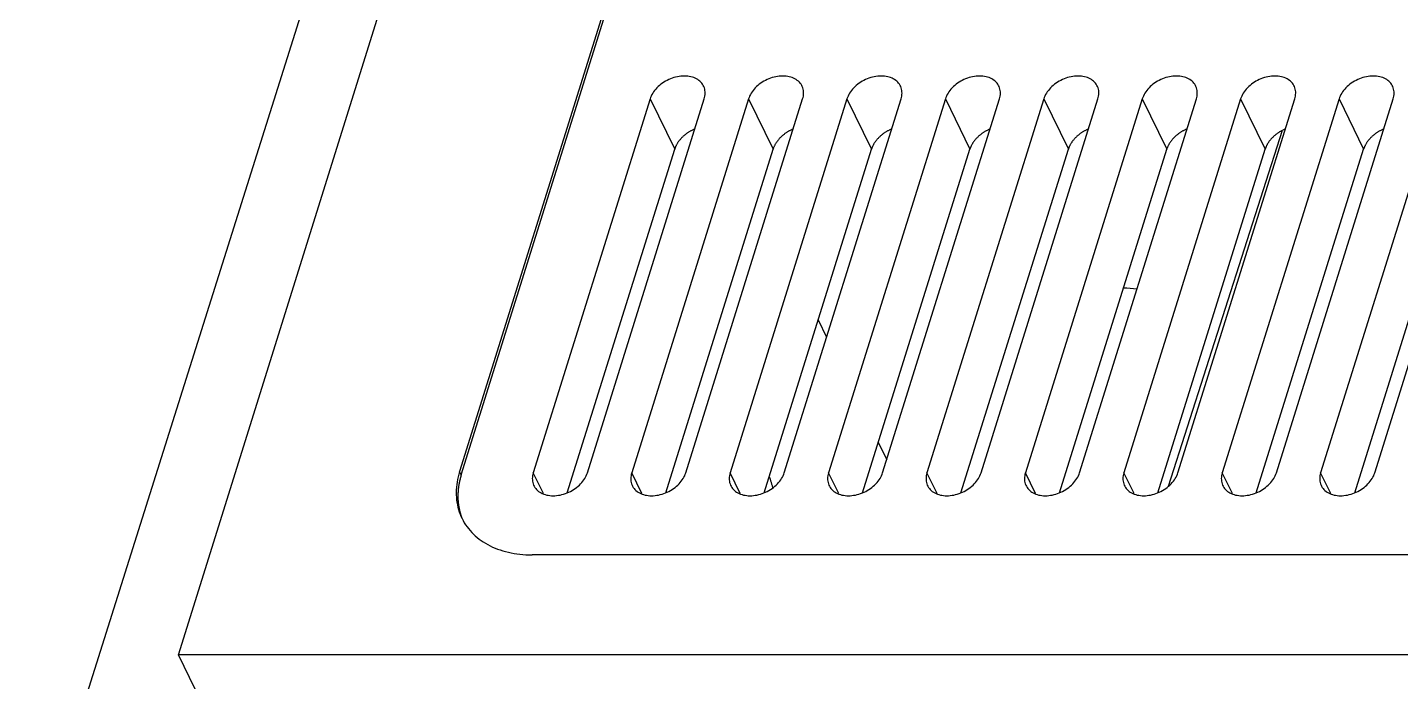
# Model space of a CAD drawing. Header units: millimetres. Extents: x 5016 to 6204, y 3065 to 3485.
# Drawn here: x 5956.8 to 6008.2, y 3215.5 to 3240 of the extents above; entities that cross this region are included whole.
import ezdxf

# ---------------------------------------------------------------- set-up
doc = ezdxf.new("R2010")
doc.units = ezdxf.units.MM

msp = doc.modelspace()

# ---------------------------------------------------------------- linework, layer by layer
at = {"color": 7}
for p, q in [((5962.489, 3216.521), (5976.144, 3260.234)), ((5983.079, 3255.603), (5973.016, 3223.386)), ((5973.077, 3223.261), (5983.14, 3255.478)), ((5970.634, 3251.797), (5956.839, 3208.021)), ((5980.146, 3237.342), (5975.772, 3223.339)), ((5977.798, 3223.339), (5982.172, 3237.342)), ((5983.83, 3237.342), (5979.456, 3223.339)), ((5980.146, 3237.342), (5981.067, 3235.465)), ((5981.483, 3223.339), (5985.856, 3237.342)), ((5987.514, 3237.342), (5983.14, 3223.339)), ((5983.83, 3237.342), (5984.751, 3235.465)), ((5985.167, 3223.339), (5989.541, 3237.342)), ((5991.198, 3237.342), (5986.825, 3223.339)), ((5987.514, 3237.342), (5988.435, 3235.465)), ((5988.851, 3223.339), (5993.225, 3237.342)), ((5994.883, 3237.342), (5990.509, 3223.339)), ((5991.198, 3237.342), (5992.119, 3235.465)), ((5992.535, 3223.339), (5996.909, 3237.342)), ((5998.567, 3237.342), (5994.193, 3223.339)), ((5994.883, 3237.342), (5995.804, 3235.465)), ((5996.22, 3223.339), (6000.593, 3237.342)), ((6002.251, 3237.342), (5997.877, 3223.339)), ((5998.567, 3237.342), (5999.488, 3235.465)), ((5999.904, 3223.339), (6004.278, 3237.342)), ((6005.935, 3237.342), (6001.562, 3223.339)), ((6002.251, 3237.342), (6003.172, 3235.465)), ((6003.588, 3223.339), (6007.962, 3237.342)), ((6009.62, 3237.342), (6005.246, 3223.339)), ((6005.935, 3237.342), (6006.856, 3235.465)), ((6007.272, 3223.339), (6011.646, 3237.342)), ((5999.549, 3222.843), (6003.82, 3236.166)), ((5977.046, 3222.592), (5981.067, 3235.465)), ((5980.73, 3222.592), (5984.751, 3235.465)), ((5984.414, 3222.592), (5988.435, 3235.465)), ((5988.098, 3222.592), (5992.119, 3235.465)), ((5991.783, 3222.592), (5995.804, 3235.465)), ((5995.467, 3222.592), (5999.488, 3235.465)), ((5999.151, 3222.592), (6003.172, 3235.465)), ((6002.835, 3222.592), (6006.856, 3235.465)), ((6006.52, 3222.592), (6010.541, 3235.465)), ((5986.437, 3229.068), (5986.754, 3228.422)), ((5988.688, 3224.481), (5989.006, 3223.834)), ((5973.077, 3223.261), (5973.016, 3223.386)), ((5976.155, 3222.56), (5975.772, 3223.339)), ((5979.839, 3222.56), (5979.456, 3223.339)), ((5983.523, 3222.56), (5983.14, 3223.339)), ((5987.207, 3222.56), (5986.825, 3223.339)), ((5990.892, 3222.56), (5990.509, 3223.339)), ((5994.576, 3222.56), (5994.193, 3223.339)), ((5998.26, 3222.56), (5997.877, 3223.339)), ((6001.944, 3222.56), (6001.562, 3223.339)), ((6005.629, 3222.56), (6005.246, 3223.339)), ((6075.2, 3220.265), (5975.725, 3220.265)), ((5966.604, 3208.137), (5962.489, 3216.521)), ((6086.096, 3216.521), (5962.489, 3216.521))]:
    msp.add_line(p, q, dxfattribs=at)
for points in [[(5982.172, 3237.342, 0), (5982.187, 3237.396, 0), (5982.198, 3237.449, 0), (5982.204, 3237.502, 0), (5982.207, 3237.555, 0), (5982.205, 3237.607, 0), (5982.2, 3237.658, 0), (5982.19, 3237.707, 0), (5982.176, 3237.755, 0), (5982.158, 3237.801, 0), (5982.136, 3237.846, 0), (5982.11, 3237.889, 0), (5982.081, 3237.929, 0), (5982.048, 3237.967, 0), (5982.011, 3238.003, 0), (5981.971, 3238.036, 0), (5981.928, 3238.066, 0), (5981.882, 3238.094, 0), (5981.833, 3238.118, 0), (5981.781, 3238.139, 0), (5981.727, 3238.158, 0), (5981.67, 3238.173, 0), (5981.612, 3238.185, 0), (5981.552, 3238.193, 0), (5981.49, 3238.198, 0), (5981.427, 3238.2, 0), (5981.363, 3238.198, 0), (5981.298, 3238.193, 0), (5981.232, 3238.185, 0), (5981.167, 3238.173, 0), (5981.101, 3238.158, 0), (5981.035, 3238.139, 0), (5980.97, 3238.118, 0), (5980.906, 3238.094, 0), (5980.842, 3238.066, 0), (5980.78, 3238.036, 0), (5980.72, 3238.003, 0), (5980.661, 3237.967, 0), (5980.604, 3237.929, 0), (5980.549, 3237.889, 0), (5980.497, 3237.846, 0), (5980.447, 3237.801, 0), (5980.4, 3237.755, 0), (5980.356, 3237.707, 0), (5980.316, 3237.658, 0), (5980.278, 3237.607, 0), (5980.244, 3237.555, 0), (5980.214, 3237.502, 0), (5980.187, 3237.449, 0), (5980.165, 3237.396, 0), (5980.146, 3237.342, 0)], [(5985.856, 3237.342, 0), (5985.871, 3237.396, 0), (5985.882, 3237.449, 0), (5985.889, 3237.502, 0), (5985.891, 3237.555, 0), (5985.89, 3237.607, 0), (5985.884, 3237.658, 0), (5985.874, 3237.707, 0), (5985.86, 3237.755, 0), (5985.842, 3237.801, 0), (5985.82, 3237.846, 0), (5985.795, 3237.889, 0), (5985.765, 3237.929, 0), (5985.732, 3237.967, 0), (5985.696, 3238.003, 0), (5985.656, 3238.036, 0), (5985.612, 3238.066, 0), (5985.566, 3238.094, 0), (5985.517, 3238.118, 0), (5985.465, 3238.139, 0), (5985.411, 3238.158, 0), (5985.355, 3238.173, 0), (5985.296, 3238.185, 0), (5985.236, 3238.193, 0), (5985.174, 3238.198, 0), (5985.111, 3238.2, 0), (5985.047, 3238.198, 0), (5984.982, 3238.193, 0), (5984.917, 3238.185, 0), (5984.851, 3238.173, 0), (5984.785, 3238.158, 0), (5984.719, 3238.139, 0), (5984.654, 3238.118, 0), (5984.59, 3238.094, 0), (5984.527, 3238.066, 0), (5984.464, 3238.036, 0), (5984.404, 3238.003, 0), (5984.345, 3237.967, 0), (5984.288, 3237.929, 0), (5984.233, 3237.889, 0), (5984.181, 3237.846, 0), (5984.131, 3237.801, 0), (5984.084, 3237.755, 0), (5984.041, 3237.707, 0), (5984, 3237.658, 0), (5983.962, 3237.607, 0), (5983.928, 3237.555, 0), (5983.898, 3237.502, 0), (5983.872, 3237.449, 0), (5983.849, 3237.396, 0), (5983.83, 3237.342, 0)], [(5989.541, 3237.342, 0), (5989.555, 3237.396, 0), (5989.566, 3237.449, 0), (5989.573, 3237.502, 0), (5989.575, 3237.555, 0), (5989.574, 3237.607, 0), (5989.568, 3237.658, 0), (5989.558, 3237.707, 0), (5989.544, 3237.755, 0), (5989.527, 3237.801, 0), (5989.505, 3237.846, 0), (5989.479, 3237.889, 0), (5989.449, 3237.929, 0), (5989.416, 3237.967, 0), (5989.38, 3238.003, 0), (5989.34, 3238.036, 0), (5989.297, 3238.066, 0), (5989.25, 3238.094, 0), (5989.201, 3238.118, 0), (5989.15, 3238.139, 0), (5989.095, 3238.158, 0), (5989.039, 3238.173, 0), (5988.981, 3238.185, 0), (5988.92, 3238.193, 0), (5988.859, 3238.198, 0), (5988.795, 3238.2, 0), (5988.731, 3238.198, 0), (5988.666, 3238.193, 0), (5988.601, 3238.185, 0), (5988.535, 3238.173, 0), (5988.469, 3238.158, 0), (5988.404, 3238.139, 0), (5988.339, 3238.118, 0), (5988.274, 3238.094, 0), (5988.211, 3238.066, 0), (5988.149, 3238.036, 0), (5988.088, 3238.003, 0), (5988.029, 3237.967, 0), (5987.972, 3237.929, 0), (5987.918, 3237.889, 0), (5987.865, 3237.846, 0), (5987.816, 3237.801, 0), (5987.769, 3237.755, 0), (5987.725, 3237.707, 0), (5987.684, 3237.658, 0), (5987.647, 3237.607, 0), (5987.613, 3237.555, 0), (5987.582, 3237.502, 0), (5987.556, 3237.449, 0), (5987.533, 3237.396, 0), (5987.514, 3237.342, 0)], [(5993.225, 3237.342, 0), (5993.24, 3237.396, 0), (5993.25, 3237.449, 0), (5993.257, 3237.502, 0), (5993.26, 3237.555, 0), (5993.258, 3237.607, 0), (5993.252, 3237.658, 0), (5993.243, 3237.707, 0), (5993.229, 3237.755, 0), (5993.211, 3237.801, 0), (5993.189, 3237.846, 0), (5993.163, 3237.889, 0), (5993.134, 3237.929, 0), (5993.101, 3237.967, 0), (5993.064, 3238.003, 0), (5993.024, 3238.036, 0), (5992.981, 3238.066, 0), (5992.935, 3238.094, 0), (5992.886, 3238.118, 0), (5992.834, 3238.139, 0), (5992.78, 3238.158, 0), (5992.723, 3238.173, 0), (5992.665, 3238.185, 0), (5992.605, 3238.193, 0), (5992.543, 3238.198, 0), (5992.48, 3238.2, 0), (5992.416, 3238.198, 0), (5992.351, 3238.193, 0), (5992.285, 3238.185, 0), (5992.219, 3238.173, 0), (5992.154, 3238.158, 0), (5992.088, 3238.139, 0), (5992.023, 3238.118, 0), (5991.958, 3238.094, 0), (5991.895, 3238.066, 0), (5991.833, 3238.036, 0), (5991.772, 3238.003, 0), (5991.714, 3237.967, 0), (5991.657, 3237.929, 0), (5991.602, 3237.889, 0), (5991.55, 3237.846, 0), (5991.5, 3237.801, 0), (5991.453, 3237.755, 0), (5991.409, 3237.707, 0), (5991.368, 3237.658, 0), (5991.331, 3237.607, 0), (5991.297, 3237.555, 0), (5991.267, 3237.502, 0), (5991.24, 3237.449, 0), (5991.217, 3237.396, 0), (5991.199, 3237.342, 0)], [(5996.909, 3237.342, 0), (5996.924, 3237.396, 0), (5996.935, 3237.449, 0), (5996.941, 3237.502, 0), (5996.944, 3237.555, 0), (5996.942, 3237.607, 0), (5996.937, 3237.658, 0), (5996.927, 3237.707, 0), (5996.913, 3237.755, 0), (5996.895, 3237.801, 0), (5996.873, 3237.846, 0), (5996.847, 3237.889, 0), (5996.818, 3237.929, 0), (5996.785, 3237.967, 0), (5996.748, 3238.003, 0), (5996.708, 3238.036, 0), (5996.665, 3238.066, 0), (5996.619, 3238.094, 0), (5996.57, 3238.118, 0), (5996.518, 3238.139, 0), (5996.464, 3238.158, 0), (5996.408, 3238.173, 0), (5996.349, 3238.185, 0), (5996.289, 3238.193, 0), (5996.227, 3238.198, 0), (5996.164, 3238.2, 0), (5996.1, 3238.198, 0), (5996.035, 3238.193, 0), (5995.969, 3238.185, 0), (5995.904, 3238.173, 0), (5995.838, 3238.158, 0), (5995.772, 3238.139, 0), (5995.707, 3238.118, 0), (5995.643, 3238.094, 0), (5995.579, 3238.066, 0), (5995.517, 3238.036, 0), (5995.457, 3238.003, 0), (5995.398, 3237.967, 0), (5995.341, 3237.929, 0), (5995.286, 3237.889, 0), (5995.234, 3237.846, 0), (5995.184, 3237.801, 0), (5995.137, 3237.755, 0), (5995.093, 3237.707, 0), (5995.053, 3237.658, 0), (5995.015, 3237.607, 0), (5994.981, 3237.555, 0), (5994.951, 3237.502, 0), (5994.924, 3237.449, 0), (5994.902, 3237.396, 0), (5994.883, 3237.342, 0)], [(6000.593, 3237.342, 0), (6000.608, 3237.396, 0), (6000.619, 3237.449, 0), (6000.626, 3237.502, 0), (6000.628, 3237.555, 0), (6000.627, 3237.607, 0), (6000.621, 3237.658, 0), (6000.611, 3237.707, 0), (6000.597, 3237.755, 0), (6000.579, 3237.801, 0), (6000.557, 3237.846, 0), (6000.532, 3237.889, 0), (6000.502, 3237.929, 0), (6000.469, 3237.967, 0), (6000.433, 3238.003, 0), (6000.393, 3238.036, 0), (6000.349, 3238.066, 0), (6000.303, 3238.094, 0), (6000.254, 3238.118, 0), (6000.202, 3238.139, 0), (6000.148, 3238.158, 0), (6000.092, 3238.173, 0), (6000.033, 3238.185, 0), (5999.973, 3238.193, 0), (5999.911, 3238.198, 0), (5999.848, 3238.2, 0), (5999.784, 3238.198, 0), (5999.719, 3238.193, 0), (5999.654, 3238.185, 0), (5999.588, 3238.173, 0), (5999.522, 3238.158, 0), (5999.456, 3238.139, 0), (5999.391, 3238.118, 0), (5999.327, 3238.094, 0), (5999.264, 3238.066, 0), (5999.202, 3238.036, 0), (5999.141, 3238.003, 0), (5999.082, 3237.967, 0), (5999.025, 3237.929, 0), (5998.97, 3237.889, 0), (5998.918, 3237.846, 0), (5998.868, 3237.801, 0), (5998.822, 3237.755, 0), (5998.778, 3237.707, 0), (5998.737, 3237.658, 0), (5998.7, 3237.607, 0), (5998.666, 3237.555, 0), (5998.635, 3237.502, 0), (5998.609, 3237.449, 0), (5998.586, 3237.396, 0), (5998.567, 3237.342, 0)], [(6004.277, 3237.342, 0), (6004.292, 3237.396, 0), (6004.303, 3237.449, 0), (6004.31, 3237.502, 0), (6004.312, 3237.555, 0), (6004.311, 3237.607, 0), (6004.305, 3237.658, 0), (6004.295, 3237.707, 0), (6004.281, 3237.755, 0), (6004.263, 3237.801, 0), (6004.241, 3237.846, 0), (6004.216, 3237.889, 0), (6004.186, 3237.929, 0), (6004.153, 3237.967, 0), (6004.117, 3238.003, 0), (6004.077, 3238.036, 0), (6004.033, 3238.066, 0), (6003.987, 3238.094, 0), (6003.938, 3238.118, 0), (6003.886, 3238.139, 0), (6003.832, 3238.158, 0), (6003.776, 3238.173, 0), (6003.717, 3238.185, 0), (6003.657, 3238.193, 0), (6003.595, 3238.198, 0), (6003.532, 3238.2, 0), (6003.468, 3238.198, 0), (6003.403, 3238.193, 0), (6003.338, 3238.185, 0), (6003.272, 3238.173, 0), (6003.206, 3238.158, 0), (6003.141, 3238.139, 0), (6003.075, 3238.118, 0), (6003.011, 3238.094, 0), (6002.948, 3238.066, 0), (6002.886, 3238.036, 0), (6002.825, 3238.003, 0), (6002.766, 3237.967, 0), (6002.709, 3237.929, 0), (6002.654, 3237.889, 0), (6002.602, 3237.846, 0), (6002.552, 3237.801, 0), (6002.506, 3237.755, 0), (6002.462, 3237.707, 0), (6002.421, 3237.658, 0), (6002.384, 3237.607, 0), (6002.35, 3237.555, 0), (6002.319, 3237.502, 0), (6002.293, 3237.449, 0), (6002.27, 3237.396, 0), (6002.251, 3237.342, 0)], [(6007.962, 3237.342, 0), (6007.977, 3237.396, 0), (6007.987, 3237.449, 0), (6007.994, 3237.502, 0), (6007.997, 3237.555, 0), (6007.995, 3237.607, 0), (6007.989, 3237.658, 0), (6007.979, 3237.707, 0), (6007.966, 3237.755, 0), (6007.948, 3237.801, 0), (6007.926, 3237.846, 0), (6007.9, 3237.889, 0), (6007.871, 3237.929, 0), (6007.837, 3237.967, 0), (6007.801, 3238.003, 0), (6007.761, 3238.036, 0), (6007.718, 3238.066, 0), (6007.672, 3238.094, 0), (6007.622, 3238.118, 0), (6007.571, 3238.139, 0), (6007.517, 3238.158, 0), (6007.46, 3238.173, 0), (6007.402, 3238.185, 0), (6007.341, 3238.193, 0), (6007.28, 3238.198, 0), (6007.217, 3238.2, 0), (6007.152, 3238.198, 0), (6007.087, 3238.193, 0), (6007.022, 3238.185, 0), (6006.956, 3238.173, 0), (6006.89, 3238.158, 0), (6006.825, 3238.139, 0), (6006.76, 3238.118, 0), (6006.695, 3238.094, 0), (6006.632, 3238.066, 0), (6006.57, 3238.036, 0), (6006.509, 3238.003, 0), (6006.45, 3237.967, 0), (6006.393, 3237.929, 0), (6006.339, 3237.889, 0), (6006.286, 3237.846, 0), (6006.237, 3237.801, 0), (6006.19, 3237.755, 0), (6006.146, 3237.707, 0), (6006.105, 3237.658, 0), (6006.068, 3237.607, 0), (6006.034, 3237.555, 0), (6006.004, 3237.502, 0), (6005.977, 3237.449, 0), (6005.954, 3237.396, 0), (6005.935, 3237.342, 0)], [(5981.813, 3236.211, 0), (5981.792, 3236.202, 0), (5981.771, 3236.193, 0), (5981.75, 3236.183, 0), (5981.729, 3236.173, 0), (5981.708, 3236.163, 0), (5981.688, 3236.152, 0), (5981.667, 3236.141, 0), (5981.647, 3236.13, 0), (5981.627, 3236.118, 0), (5981.607, 3236.106, 0), (5981.587, 3236.094, 0), (5981.568, 3236.081, 0), (5981.549, 3236.069, 0), (5981.53, 3236.056, 0), (5981.511, 3236.043, 0), (5981.493, 3236.029, 0), (5981.475, 3236.015, 0), (5981.457, 3236.001, 0), (5981.439, 3235.987, 0), (5981.422, 3235.972, 0), (5981.405, 3235.958, 0), (5981.388, 3235.943, 0), (5981.371, 3235.928, 0), (5981.355, 3235.912, 0), (5981.339, 3235.897, 0), (5981.324, 3235.881, 0), (5981.309, 3235.865, 0), (5981.294, 3235.849, 0), (5981.28, 3235.833, 0), (5981.265, 3235.816, 0), (5981.252, 3235.8, 0), (5981.238, 3235.783, 0), (5981.225, 3235.766, 0), (5981.213, 3235.749, 0), (5981.2, 3235.732, 0), (5981.189, 3235.715, 0), (5981.177, 3235.697, 0), (5981.166, 3235.68, 0), (5981.156, 3235.662, 0), (5981.145, 3235.645, 0), (5981.136, 3235.627, 0), (5981.126, 3235.609, 0), (5981.117, 3235.591, 0), (5981.109, 3235.573, 0), (5981.101, 3235.555, 0), (5981.093, 3235.537, 0), (5981.086, 3235.519, 0), (5981.079, 3235.501, 0), (5981.073, 3235.483, 0), (5981.067, 3235.465, 0)], [(5985.498, 3236.211, 0), (5985.476, 3236.202, 0), (5985.455, 3236.193, 0), (5985.434, 3236.183, 0), (5985.413, 3236.173, 0), (5985.392, 3236.163, 0), (5985.372, 3236.152, 0), (5985.351, 3236.141, 0), (5985.331, 3236.13, 0), (5985.311, 3236.118, 0), (5985.291, 3236.106, 0), (5985.272, 3236.094, 0), (5985.252, 3236.081, 0), (5985.233, 3236.069, 0), (5985.214, 3236.056, 0), (5985.195, 3236.043, 0), (5985.177, 3236.029, 0), (5985.159, 3236.015, 0), (5985.141, 3236.001, 0), (5985.123, 3235.987, 0), (5985.106, 3235.972, 0), (5985.089, 3235.958, 0), (5985.072, 3235.943, 0), (5985.056, 3235.928, 0), (5985.039, 3235.912, 0), (5985.024, 3235.897, 0), (5985.008, 3235.881, 0), (5984.993, 3235.865, 0), (5984.978, 3235.849, 0), (5984.964, 3235.833, 0), (5984.95, 3235.816, 0), (5984.936, 3235.8, 0), (5984.923, 3235.783, 0), (5984.91, 3235.766, 0), (5984.897, 3235.749, 0), (5984.885, 3235.732, 0), (5984.873, 3235.715, 0), (5984.861, 3235.697, 0), (5984.85, 3235.68, 0), (5984.84, 3235.662, 0), (5984.83, 3235.645, 0), (5984.82, 3235.627, 0), (5984.81, 3235.609, 0), (5984.801, 3235.591, 0), (5984.793, 3235.573, 0), (5984.785, 3235.555, 0), (5984.777, 3235.537, 0), (5984.77, 3235.519, 0), (5984.763, 3235.501, 0), (5984.757, 3235.483, 0), (5984.751, 3235.465, 0)], [(5989.182, 3236.211, 0), (5989.161, 3236.202, 0), (5989.139, 3236.193, 0), (5989.118, 3236.183, 0), (5989.097, 3236.173, 0), (5989.077, 3236.163, 0), (5989.056, 3236.152, 0), (5989.036, 3236.141, 0), (5989.015, 3236.13, 0), (5988.995, 3236.118, 0), (5988.976, 3236.106, 0), (5988.956, 3236.094, 0), (5988.936, 3236.081, 0), (5988.917, 3236.069, 0), (5988.898, 3236.056, 0), (5988.88, 3236.043, 0), (5988.861, 3236.029, 0), (5988.843, 3236.015, 0), (5988.825, 3236.001, 0), (5988.807, 3235.987, 0), (5988.79, 3235.972, 0), (5988.773, 3235.958, 0), (5988.756, 3235.943, 0), (5988.74, 3235.928, 0), (5988.724, 3235.912, 0), (5988.708, 3235.897, 0), (5988.692, 3235.881, 0), (5988.677, 3235.865, 0), (5988.662, 3235.849, 0), (5988.648, 3235.833, 0), (5988.634, 3235.816, 0), (5988.62, 3235.8, 0), (5988.607, 3235.783, 0), (5988.594, 3235.766, 0), (5988.581, 3235.749, 0), (5988.569, 3235.732, 0), (5988.557, 3235.715, 0), (5988.546, 3235.697, 0), (5988.535, 3235.68, 0), (5988.524, 3235.662, 0), (5988.514, 3235.645, 0), (5988.504, 3235.627, 0), (5988.495, 3235.609, 0), (5988.486, 3235.591, 0), (5988.477, 3235.573, 0), (5988.469, 3235.555, 0), (5988.461, 3235.537, 0), (5988.454, 3235.519, 0), (5988.447, 3235.501, 0), (5988.441, 3235.483, 0), (5988.435, 3235.465, 0)], [(5992.866, 3236.211, 0), (5992.845, 3236.202, 0), (5992.824, 3236.193, 0), (5992.803, 3236.183, 0), (5992.782, 3236.173, 0), (5992.761, 3236.163, 0), (5992.74, 3236.152, 0), (5992.72, 3236.141, 0), (5992.7, 3236.13, 0), (5992.68, 3236.118, 0), (5992.66, 3236.106, 0), (5992.64, 3236.094, 0), (5992.621, 3236.081, 0), (5992.602, 3236.069, 0), (5992.583, 3236.056, 0), (5992.564, 3236.043, 0), (5992.545, 3236.029, 0), (5992.527, 3236.015, 0), (5992.509, 3236.001, 0), (5992.492, 3235.987, 0), (5992.474, 3235.972, 0), (5992.457, 3235.958, 0), (5992.441, 3235.943, 0), (5992.424, 3235.928, 0), (5992.408, 3235.912, 0), (5992.392, 3235.897, 0), (5992.377, 3235.881, 0), (5992.362, 3235.865, 0), (5992.347, 3235.849, 0), (5992.332, 3235.833, 0), (5992.318, 3235.816, 0), (5992.304, 3235.8, 0), (5992.291, 3235.783, 0), (5992.278, 3235.766, 0), (5992.266, 3235.749, 0), (5992.253, 3235.732, 0), (5992.241, 3235.715, 0), (5992.23, 3235.697, 0), (5992.219, 3235.68, 0), (5992.208, 3235.662, 0), (5992.198, 3235.645, 0), (5992.188, 3235.627, 0), (5992.179, 3235.609, 0), (5992.17, 3235.591, 0), (5992.162, 3235.573, 0), (5992.153, 3235.555, 0), (5992.146, 3235.537, 0), (5992.139, 3235.519, 0), (5992.132, 3235.501, 0), (5992.125, 3235.483, 0), (5992.12, 3235.465, 0)], [(5996.55, 3236.211, 0), (5996.529, 3236.202, 0), (5996.508, 3236.193, 0), (5996.487, 3236.183, 0), (5996.466, 3236.173, 0), (5996.445, 3236.163, 0), (5996.425, 3236.152, 0), (5996.404, 3236.141, 0), (5996.384, 3236.13, 0), (5996.364, 3236.118, 0), (5996.344, 3236.106, 0), (5996.324, 3236.094, 0), (5996.305, 3236.081, 0), (5996.286, 3236.069, 0), (5996.267, 3236.056, 0), (5996.248, 3236.043, 0), (5996.23, 3236.029, 0), (5996.212, 3236.015, 0), (5996.194, 3236.001, 0), (5996.176, 3235.987, 0), (5996.159, 3235.972, 0), (5996.142, 3235.958, 0), (5996.125, 3235.943, 0), (5996.108, 3235.928, 0), (5996.092, 3235.912, 0), (5996.076, 3235.897, 0), (5996.061, 3235.881, 0), (5996.046, 3235.865, 0), (5996.031, 3235.849, 0), (5996.017, 3235.833, 0), (5996.002, 3235.816, 0), (5995.989, 3235.8, 0), (5995.975, 3235.783, 0), (5995.962, 3235.766, 0), (5995.95, 3235.749, 0), (5995.938, 3235.732, 0), (5995.926, 3235.715, 0), (5995.914, 3235.697, 0), (5995.903, 3235.68, 0), (5995.893, 3235.662, 0), (5995.882, 3235.645, 0), (5995.873, 3235.627, 0), (5995.863, 3235.609, 0), (5995.854, 3235.591, 0), (5995.846, 3235.573, 0), (5995.838, 3235.555, 0), (5995.83, 3235.537, 0), (5995.823, 3235.519, 0), (5995.816, 3235.501, 0), (5995.81, 3235.483, 0), (5995.804, 3235.465, 0)], [(6000.234, 3236.211, 0), (6000.213, 3236.202, 0), (6000.192, 3236.193, 0), (6000.171, 3236.183, 0), (6000.15, 3236.173, 0), (6000.129, 3236.163, 0), (6000.109, 3236.152, 0), (6000.088, 3236.141, 0), (6000.068, 3236.13, 0), (6000.048, 3236.118, 0), (6000.028, 3236.106, 0), (6000.008, 3236.094, 0), (5999.989, 3236.081, 0), (5999.97, 3236.069, 0), (5999.951, 3236.056, 0), (5999.932, 3236.043, 0), (5999.914, 3236.029, 0), (5999.896, 3236.015, 0), (5999.878, 3236.001, 0), (5999.86, 3235.987, 0), (5999.843, 3235.972, 0), (5999.826, 3235.958, 0), (5999.809, 3235.943, 0), (5999.792, 3235.928, 0), (5999.776, 3235.912, 0), (5999.76, 3235.897, 0), (5999.745, 3235.881, 0), (5999.73, 3235.865, 0), (5999.715, 3235.849, 0), (5999.701, 3235.833, 0), (5999.687, 3235.816, 0), (5999.673, 3235.8, 0), (5999.659, 3235.783, 0), (5999.646, 3235.766, 0), (5999.634, 3235.749, 0), (5999.622, 3235.732, 0), (5999.61, 3235.715, 0), (5999.598, 3235.697, 0), (5999.587, 3235.68, 0), (5999.577, 3235.662, 0), (5999.566, 3235.645, 0), (5999.557, 3235.627, 0), (5999.547, 3235.609, 0), (5999.538, 3235.591, 0), (5999.53, 3235.573, 0), (5999.522, 3235.555, 0), (5999.514, 3235.537, 0), (5999.507, 3235.519, 0), (5999.5, 3235.501, 0), (5999.494, 3235.483, 0), (5999.488, 3235.465, 0)], [(6003.82, 3236.166, 0), (6003.801, 3236.156, 0), (6003.783, 3236.147, 0), (6003.764, 3236.136, 0), (6003.746, 3236.126, 0), (6003.728, 3236.116, 0), (6003.71, 3236.105, 0), (6003.692, 3236.094, 0), (6003.675, 3236.082, 0), (6003.657, 3236.071, 0), (6003.64, 3236.059, 0), (6003.623, 3236.047, 0), (6003.606, 3236.035, 0), (6003.59, 3236.023, 0), (6003.573, 3236.01, 0), (6003.557, 3235.997, 0), (6003.541, 3235.984, 0), (6003.525, 3235.971, 0), (6003.51, 3235.958, 0), (6003.495, 3235.944, 0), (6003.48, 3235.931, 0), (6003.465, 3235.917, 0), (6003.451, 3235.903, 0), (6003.437, 3235.889, 0), (6003.423, 3235.874, 0), (6003.409, 3235.86, 0), (6003.396, 3235.845, 0), (6003.383, 3235.83, 0), (6003.37, 3235.815, 0), (6003.358, 3235.8, 0), (6003.345, 3235.785, 0), (6003.334, 3235.77, 0), (6003.322, 3235.754, 0), (6003.311, 3235.739, 0), (6003.3, 3235.723, 0), (6003.289, 3235.708, 0), (6003.279, 3235.692, 0), (6003.269, 3235.676, 0), (6003.26, 3235.66, 0), (6003.25, 3235.644, 0), (6003.242, 3235.628, 0), (6003.233, 3235.612, 0), (6003.225, 3235.596, 0), (6003.217, 3235.579, 0), (6003.209, 3235.563, 0), (6003.202, 3235.547, 0), (6003.196, 3235.53, 0), (6003.189, 3235.514, 0), (6003.183, 3235.498, 0), (6003.177, 3235.481, 0), (6003.172, 3235.465, 0)], [(6007.603, 3236.211, 0), (6007.582, 3236.202, 0), (6007.56, 3236.193, 0), (6007.539, 3236.183, 0), (6007.518, 3236.173, 0), (6007.498, 3236.163, 0), (6007.477, 3236.152, 0), (6007.457, 3236.141, 0), (6007.436, 3236.13, 0), (6007.416, 3236.118, 0), (6007.397, 3236.106, 0), (6007.377, 3236.094, 0), (6007.358, 3236.081, 0), (6007.338, 3236.069, 0), (6007.319, 3236.056, 0), (6007.301, 3236.043, 0), (6007.282, 3236.029, 0), (6007.264, 3236.015, 0), (6007.246, 3236.001, 0), (6007.229, 3235.987, 0), (6007.211, 3235.972, 0), (6007.194, 3235.958, 0), (6007.177, 3235.943, 0), (6007.161, 3235.928, 0), (6007.145, 3235.912, 0), (6007.129, 3235.897, 0), (6007.114, 3235.881, 0), (6007.098, 3235.865, 0), (6007.084, 3235.849, 0), (6007.069, 3235.833, 0), (6007.055, 3235.816, 0), (6007.041, 3235.8, 0), (6007.028, 3235.783, 0), (6007.015, 3235.766, 0), (6007.002, 3235.749, 0), (6006.99, 3235.732, 0), (6006.978, 3235.715, 0), (6006.967, 3235.697, 0), (6006.956, 3235.68, 0), (6006.945, 3235.662, 0), (6006.935, 3235.645, 0), (6006.925, 3235.627, 0), (6006.916, 3235.609, 0), (6006.907, 3235.591, 0), (6006.898, 3235.573, 0), (6006.89, 3235.555, 0), (6006.883, 3235.537, 0), (6006.875, 3235.519, 0), (6006.869, 3235.501, 0), (6006.862, 3235.483, 0), (6006.856, 3235.465, 0)], [(5973.015, 3223.386, 0), (5972.987, 3223.288, 0), (5972.962, 3223.19, 0), (5972.94, 3223.092, 0), (5972.922, 3222.995, 0), (5972.908, 3222.898, 0), (5972.898, 3222.801, 0), (5972.892, 3222.705, 0), (5972.889, 3222.61, 0), (5972.89, 3222.515, 0), (5972.895, 3222.421, 0), (5972.903, 3222.329, 0), (5972.915, 3222.237, 0), (5972.931, 3222.146, 0), (5972.951, 3222.057, 0), (5972.975, 3221.969, 0), (5973.002, 3221.882, 0), (5973.032, 3221.797, 0), (5973.067, 3221.714, 0), (5973.105, 3221.632, 0), (5973.146, 3221.552, 0), (5973.191, 3221.473, 0), (5973.24, 3221.397, 0), (5973.292, 3221.322, 0), (5973.347, 3221.25, 0), (5973.405, 3221.179, 0), (5973.467, 3221.111, 0), (5973.532, 3221.045, 0), (5973.6, 3220.981, 0), (5973.671, 3220.92, 0), (5973.746, 3220.861, 0), (5973.823, 3220.805, 0), (5973.903, 3220.751, 0), (5973.985, 3220.7, 0), (5974.071, 3220.651, 0), (5974.159, 3220.605, 0), (5974.249, 3220.562, 0), (5974.342, 3220.522, 0), (5974.437, 3220.484, 0), (5974.535, 3220.45, 0), (5974.634, 3220.418, 0), (5974.736, 3220.389, 0), (5974.839, 3220.363, 0), (5974.945, 3220.34, 0), (5975.052, 3220.321, 0), (5975.161, 3220.304, 0), (5975.271, 3220.29, 0), (5975.383, 3220.279, 0), (5975.496, 3220.272, 0), (5975.61, 3220.267, 0), (5975.725, 3220.265, 0)], [(5973.077, 3223.261, 0), (5973.067, 3223.229, 0), (5973.057, 3223.196, 0), (5973.048, 3223.163, 0), (5973.039, 3223.131, 0), (5973.031, 3223.098, 0), (5973.023, 3223.066, 0), (5973.015, 3223.033, 0), (5973.008, 3223, 0), (5973.001, 3222.968, 0), (5972.995, 3222.935, 0), (5972.989, 3222.903, 0), (5972.984, 3222.87, 0), (5972.978, 3222.838, 0), (5972.974, 3222.806, 0), (5972.97, 3222.773, 0), (5972.966, 3222.741, 0), (5972.962, 3222.709, 0), (5972.959, 3222.677, 0), (5972.957, 3222.645, 0), (5972.955, 3222.613, 0), (5972.953, 3222.581, 0), (5972.951, 3222.549, 0), (5972.951, 3222.517, 0), (5972.95, 3222.485, 0), (5972.95, 3222.454, 0), (5972.95, 3222.422, 0), (5972.951, 3222.391, 0), (5972.952, 3222.36, 0), (5972.954, 3222.328, 0), (5972.956, 3222.297, 0), (5972.958, 3222.266, 0), (5972.961, 3222.235, 0), (5972.964, 3222.204, 0), (5972.968, 3222.174, 0), (5972.972, 3222.143, 0), (5972.977, 3222.113, 0), (5972.981, 3222.082, 0), (5972.987, 3222.052, 0), (5972.993, 3222.022, 0), (5972.999, 3221.992, 0), (5973.005, 3221.963, 0), (5973.012, 3221.933, 0), (5973.02, 3221.903, 0), (5973.028, 3221.874, 0), (5973.036, 3221.845, 0), (5973.044, 3221.816, 0), (5973.053, 3221.787, 0), (5973.063, 3221.758, 0), (5973.073, 3221.73, 0), (5973.083, 3221.701, 0)], [(5975.772, 3223.339, 0), (5975.757, 3223.286, 0), (5975.747, 3223.232, 0), (5975.74, 3223.179, 0), (5975.737, 3223.126, 0), (5975.739, 3223.074, 0), (5975.745, 3223.024, 0), (5975.754, 3222.974, 0), (5975.768, 3222.926, 0), (5975.786, 3222.88, 0), (5975.808, 3222.835, 0), (5975.834, 3222.792, 0), (5975.863, 3222.752, 0), (5975.896, 3222.714, 0), (5975.933, 3222.678, 0), (5975.973, 3222.645, 0), (5976.016, 3222.615, 0), (5976.062, 3222.587, 0), (5976.111, 3222.563, 0), (5976.163, 3222.542, 0), (5976.217, 3222.523, 0), (5976.274, 3222.508, 0), (5976.332, 3222.497, 0), (5976.392, 3222.488, 0), (5976.454, 3222.483, 0), (5976.517, 3222.481, 0), (5976.581, 3222.483, 0), (5976.646, 3222.488, 0), (5976.712, 3222.497, 0), (5976.778, 3222.508, 0), (5976.843, 3222.523, 0), (5976.909, 3222.542, 0), (5976.974, 3222.563, 0), (5977.039, 3222.587, 0), (5977.102, 3222.615, 0), (5977.164, 3222.645, 0), (5977.225, 3222.678, 0), (5977.283, 3222.714, 0), (5977.34, 3222.752, 0), (5977.395, 3222.792, 0), (5977.447, 3222.835, 0), (5977.497, 3222.88, 0), (5977.544, 3222.926, 0), (5977.588, 3222.974, 0), (5977.629, 3223.024, 0), (5977.666, 3223.074, 0), (5977.7, 3223.126, 0), (5977.73, 3223.179, 0), (5977.757, 3223.232, 0), (5977.78, 3223.286, 0), (5977.798, 3223.339, 0)], [(5979.456, 3223.339, 0), (5979.441, 3223.286, 0), (5979.431, 3223.232, 0), (5979.424, 3223.179, 0), (5979.421, 3223.126, 0), (5979.423, 3223.074, 0), (5979.429, 3223.024, 0), (5979.438, 3222.974, 0), (5979.452, 3222.926, 0), (5979.47, 3222.88, 0), (5979.492, 3222.835, 0), (5979.518, 3222.792, 0), (5979.547, 3222.752, 0), (5979.58, 3222.714, 0), (5979.617, 3222.678, 0), (5979.657, 3222.645, 0), (5979.7, 3222.615, 0), (5979.746, 3222.587, 0), (5979.795, 3222.563, 0), (5979.847, 3222.542, 0), (5979.901, 3222.523, 0), (5979.958, 3222.508, 0), (5980.016, 3222.497, 0), (5980.076, 3222.488, 0), (5980.138, 3222.483, 0), (5980.201, 3222.481, 0), (5980.265, 3222.483, 0), (5980.33, 3222.488, 0), (5980.396, 3222.497, 0), (5980.462, 3222.508, 0), (5980.527, 3222.523, 0), (5980.593, 3222.542, 0), (5980.658, 3222.563, 0), (5980.723, 3222.587, 0), (5980.786, 3222.615, 0), (5980.848, 3222.645, 0), (5980.909, 3222.678, 0), (5980.967, 3222.714, 0), (5981.024, 3222.752, 0), (5981.079, 3222.792, 0), (5981.131, 3222.835, 0), (5981.181, 3222.88, 0), (5981.228, 3222.926, 0), (5981.272, 3222.974, 0), (5981.313, 3223.024, 0), (5981.35, 3223.074, 0), (5981.384, 3223.126, 0), (5981.414, 3223.179, 0), (5981.441, 3223.232, 0), (5981.464, 3223.286, 0), (5981.482, 3223.339, 0)], [(5983.14, 3223.339, 0), (5983.126, 3223.286, 0), (5983.115, 3223.232, 0), (5983.108, 3223.179, 0), (5983.106, 3223.126, 0), (5983.107, 3223.074, 0), (5983.113, 3223.024, 0), (5983.123, 3222.974, 0), (5983.137, 3222.926, 0), (5983.155, 3222.88, 0), (5983.176, 3222.835, 0), (5983.202, 3222.792, 0), (5983.232, 3222.752, 0), (5983.265, 3222.714, 0), (5983.301, 3222.678, 0), (5983.341, 3222.645, 0), (5983.384, 3222.615, 0), (5983.431, 3222.587, 0), (5983.48, 3222.563, 0), (5983.531, 3222.542, 0), (5983.586, 3222.523, 0), (5983.642, 3222.508, 0), (5983.7, 3222.497, 0), (5983.761, 3222.488, 0), (5983.822, 3222.483, 0), (5983.886, 3222.481, 0), (5983.95, 3222.483, 0), (5984.015, 3222.488, 0), (5984.08, 3222.497, 0), (5984.146, 3222.508, 0), (5984.212, 3222.523, 0), (5984.277, 3222.542, 0), (5984.342, 3222.563, 0), (5984.407, 3222.587, 0), (5984.47, 3222.615, 0), (5984.532, 3222.645, 0), (5984.593, 3222.678, 0), (5984.652, 3222.714, 0), (5984.709, 3222.752, 0), (5984.763, 3222.792, 0), (5984.816, 3222.835, 0), (5984.865, 3222.88, 0), (5984.912, 3222.926, 0), (5984.956, 3222.974, 0), (5984.997, 3223.024, 0), (5985.034, 3223.074, 0), (5985.068, 3223.126, 0), (5985.099, 3223.179, 0), (5985.125, 3223.232, 0), (5985.148, 3223.286, 0), (5985.167, 3223.339, 0)], [(5986.825, 3223.339, 0), (5986.81, 3223.286, 0), (5986.799, 3223.232, 0), (5986.792, 3223.179, 0), (5986.79, 3223.126, 0), (5986.791, 3223.074, 0), (5986.797, 3223.024, 0), (5986.807, 3222.974, 0), (5986.821, 3222.926, 0), (5986.839, 3222.88, 0), (5986.861, 3222.835, 0), (5986.886, 3222.792, 0), (5986.916, 3222.752, 0), (5986.949, 3222.714, 0), (5986.986, 3222.678, 0), (5987.025, 3222.645, 0), (5987.069, 3222.615, 0), (5987.115, 3222.587, 0), (5987.164, 3222.563, 0), (5987.216, 3222.542, 0), (5987.27, 3222.523, 0), (5987.326, 3222.508, 0), (5987.385, 3222.497, 0), (5987.445, 3222.488, 0), (5987.507, 3222.483, 0), (5987.57, 3222.481, 0), (5987.634, 3222.483, 0), (5987.699, 3222.488, 0), (5987.764, 3222.497, 0), (5987.83, 3222.508, 0), (5987.896, 3222.523, 0), (5987.962, 3222.542, 0), (5988.027, 3222.563, 0), (5988.091, 3222.587, 0), (5988.154, 3222.615, 0), (5988.217, 3222.645, 0), (5988.277, 3222.678, 0), (5988.336, 3222.714, 0), (5988.393, 3222.752, 0), (5988.448, 3222.792, 0), (5988.5, 3222.835, 0), (5988.55, 3222.88, 0), (5988.597, 3222.926, 0), (5988.64, 3222.974, 0), (5988.681, 3223.024, 0), (5988.719, 3223.074, 0), (5988.753, 3223.126, 0), (5988.783, 3223.179, 0), (5988.809, 3223.232, 0), (5988.832, 3223.286, 0), (5988.851, 3223.339, 0)], [(5990.509, 3223.339, 0), (5990.494, 3223.286, 0), (5990.483, 3223.232, 0), (5990.477, 3223.179, 0), (5990.474, 3223.126, 0), (5990.476, 3223.074, 0), (5990.481, 3223.024, 0), (5990.491, 3222.974, 0), (5990.505, 3222.926, 0), (5990.523, 3222.88, 0), (5990.545, 3222.835, 0), (5990.571, 3222.792, 0), (5990.6, 3222.752, 0), (5990.633, 3222.714, 0), (5990.67, 3222.678, 0), (5990.71, 3222.645, 0), (5990.753, 3222.615, 0), (5990.799, 3222.587, 0), (5990.848, 3222.563, 0), (5990.9, 3222.542, 0), (5990.954, 3222.523, 0), (5991.011, 3222.508, 0), (5991.069, 3222.497, 0), (5991.129, 3222.488, 0), (5991.191, 3222.483, 0), (5991.254, 3222.481, 0), (5991.318, 3222.483, 0), (5991.383, 3222.488, 0), (5991.449, 3222.497, 0), (5991.514, 3222.508, 0), (5991.58, 3222.523, 0), (5991.646, 3222.542, 0), (5991.711, 3222.563, 0), (5991.775, 3222.587, 0), (5991.839, 3222.615, 0), (5991.901, 3222.645, 0), (5991.961, 3222.678, 0), (5992.02, 3222.714, 0), (5992.077, 3222.752, 0), (5992.132, 3222.792, 0), (5992.184, 3222.835, 0), (5992.234, 3222.88, 0), (5992.281, 3222.926, 0), (5992.325, 3222.974, 0), (5992.365, 3223.024, 0), (5992.403, 3223.074, 0), (5992.437, 3223.126, 0), (5992.467, 3223.179, 0), (5992.494, 3223.232, 0), (5992.516, 3223.286, 0), (5992.535, 3223.339, 0)], [(5994.193, 3223.339, 0), (5994.178, 3223.286, 0), (5994.168, 3223.232, 0), (5994.161, 3223.179, 0), (5994.158, 3223.126, 0), (5994.16, 3223.074, 0), (5994.166, 3223.024, 0), (5994.176, 3222.974, 0), (5994.189, 3222.926, 0), (5994.207, 3222.88, 0), (5994.229, 3222.835, 0), (5994.255, 3222.792, 0), (5994.284, 3222.752, 0), (5994.317, 3222.714, 0), (5994.354, 3222.678, 0), (5994.394, 3222.645, 0), (5994.437, 3222.615, 0), (5994.483, 3222.587, 0), (5994.532, 3222.563, 0), (5994.584, 3222.542, 0), (5994.638, 3222.523, 0), (5994.695, 3222.508, 0), (5994.753, 3222.497, 0), (5994.813, 3222.488, 0), (5994.875, 3222.483, 0), (5994.938, 3222.481, 0), (5995.003, 3222.483, 0), (5995.067, 3222.488, 0), (5995.133, 3222.497, 0), (5995.199, 3222.508, 0), (5995.265, 3222.523, 0), (5995.33, 3222.542, 0), (5995.395, 3222.563, 0), (5995.46, 3222.587, 0), (5995.523, 3222.615, 0), (5995.585, 3222.645, 0), (5995.646, 3222.678, 0), (5995.705, 3222.714, 0), (5995.761, 3222.752, 0), (5995.816, 3222.792, 0), (5995.869, 3222.835, 0), (5995.918, 3222.88, 0), (5995.965, 3222.926, 0), (5996.009, 3222.974, 0), (5996.05, 3223.024, 0), (5996.087, 3223.074, 0), (5996.121, 3223.126, 0), (5996.151, 3223.179, 0), (5996.178, 3223.232, 0), (5996.201, 3223.286, 0), (5996.22, 3223.339, 0)], [(5997.877, 3223.339, 0), (5997.863, 3223.286, 0), (5997.852, 3223.232, 0), (5997.845, 3223.179, 0), (5997.843, 3223.126, 0), (5997.844, 3223.074, 0), (5997.85, 3223.024, 0), (5997.86, 3222.974, 0), (5997.874, 3222.926, 0), (5997.892, 3222.88, 0), (5997.913, 3222.835, 0), (5997.939, 3222.792, 0), (5997.969, 3222.752, 0), (5998.002, 3222.714, 0), (5998.038, 3222.678, 0), (5998.078, 3222.645, 0), (5998.121, 3222.615, 0), (5998.168, 3222.587, 0), (5998.217, 3222.563, 0), (5998.268, 3222.542, 0), (5998.323, 3222.523, 0), (5998.379, 3222.508, 0), (5998.438, 3222.497, 0), (5998.498, 3222.488, 0), (5998.56, 3222.483, 0), (5998.623, 3222.481, 0), (5998.687, 3222.483, 0), (5998.752, 3222.488, 0), (5998.817, 3222.497, 0), (5998.883, 3222.508, 0), (5998.949, 3222.523, 0), (5999.014, 3222.542, 0), (5999.08, 3222.563, 0), (5999.144, 3222.587, 0), (5999.207, 3222.615, 0), (5999.269, 3222.645, 0), (5999.33, 3222.678, 0), (5999.389, 3222.714, 0), (5999.446, 3222.752, 0), (5999.5, 3222.792, 0), (5999.553, 3222.835, 0), (5999.602, 3222.88, 0), (5999.649, 3222.926, 0), (5999.693, 3222.974, 0), (5999.734, 3223.024, 0), (5999.771, 3223.074, 0), (5999.805, 3223.126, 0), (5999.836, 3223.179, 0), (5999.862, 3223.232, 0), (5999.885, 3223.286, 0), (5999.904, 3223.339, 0)], [(6001.562, 3223.339, 0), (6001.547, 3223.286, 0), (6001.536, 3223.232, 0), (6001.529, 3223.179, 0), (6001.527, 3223.126, 0), (6001.529, 3223.074, 0), (6001.534, 3223.024, 0), (6001.544, 3222.974, 0), (6001.558, 3222.926, 0), (6001.576, 3222.88, 0), (6001.598, 3222.835, 0), (6001.623, 3222.792, 0), (6001.653, 3222.752, 0), (6001.686, 3222.714, 0), (6001.723, 3222.678, 0), (6001.763, 3222.645, 0), (6001.806, 3222.615, 0), (6001.852, 3222.587, 0), (6001.901, 3222.563, 0), (6001.953, 3222.542, 0), (6002.007, 3222.523, 0), (6002.063, 3222.508, 0), (6002.122, 3222.497, 0), (6002.182, 3222.488, 0), (6002.244, 3222.483, 0), (6002.307, 3222.481, 0), (6002.371, 3222.483, 0), (6002.436, 3222.488, 0), (6002.501, 3222.497, 0), (6002.567, 3222.508, 0), (6002.633, 3222.523, 0), (6002.699, 3222.542, 0), (6002.764, 3222.563, 0), (6002.828, 3222.587, 0), (6002.892, 3222.615, 0), (6002.954, 3222.645, 0), (6003.014, 3222.678, 0), (6003.073, 3222.714, 0), (6003.13, 3222.752, 0), (6003.185, 3222.792, 0), (6003.237, 3222.835, 0), (6003.287, 3222.88, 0), (6003.334, 3222.926, 0), (6003.378, 3222.974, 0), (6003.418, 3223.024, 0), (6003.456, 3223.074, 0), (6003.49, 3223.126, 0), (6003.52, 3223.179, 0), (6003.547, 3223.232, 0), (6003.569, 3223.286, 0), (6003.588, 3223.339, 0)], [(6005.246, 3223.339, 0), (6005.231, 3223.286, 0), (6005.22, 3223.232, 0), (6005.214, 3223.179, 0), (6005.211, 3223.126, 0), (6005.213, 3223.074, 0), (6005.219, 3223.024, 0), (6005.228, 3222.974, 0), (6005.242, 3222.926, 0), (6005.26, 3222.88, 0), (6005.282, 3222.835, 0), (6005.308, 3222.792, 0), (6005.337, 3222.752, 0), (6005.37, 3222.714, 0), (6005.407, 3222.678, 0), (6005.447, 3222.645, 0), (6005.49, 3222.615, 0), (6005.536, 3222.587, 0), (6005.585, 3222.563, 0), (6005.637, 3222.542, 0), (6005.691, 3222.523, 0), (6005.748, 3222.508, 0), (6005.806, 3222.497, 0), (6005.866, 3222.488, 0), (6005.928, 3222.483, 0), (6005.991, 3222.481, 0), (6006.055, 3222.483, 0), (6006.12, 3222.488, 0), (6006.186, 3222.497, 0), (6006.252, 3222.508, 0), (6006.317, 3222.523, 0), (6006.383, 3222.542, 0), (6006.448, 3222.563, 0), (6006.512, 3222.587, 0), (6006.576, 3222.615, 0), (6006.638, 3222.645, 0), (6006.698, 3222.678, 0), (6006.757, 3222.714, 0), (6006.814, 3222.752, 0), (6006.869, 3222.792, 0), (6006.921, 3222.835, 0), (6006.971, 3222.88, 0), (6007.018, 3222.926, 0), (6007.062, 3222.974, 0), (6007.103, 3223.024, 0), (6007.14, 3223.074, 0), (6007.174, 3223.126, 0), (6007.204, 3223.179, 0), (6007.231, 3223.232, 0), (6007.254, 3223.286, 0), (6007.272, 3223.339, 0)]]:
    msp.add_polyline3d(points, dxfattribs=at)
for centre, radius, start, end in [((6004.476, 3234.894), 1.43, 112.7755, 116.724), ((5997.695, 3224.286), 5.972, 83.5571, 88.4383)]:
    msp.add_arc(centre, radius, start, end, dxfattribs=at)
msp.add_open_spline([(5984.746, 3222.778), (5984.624, 3223.18)], degree=1, dxfattribs=at)

doc.saveas('drawing.dxf')
